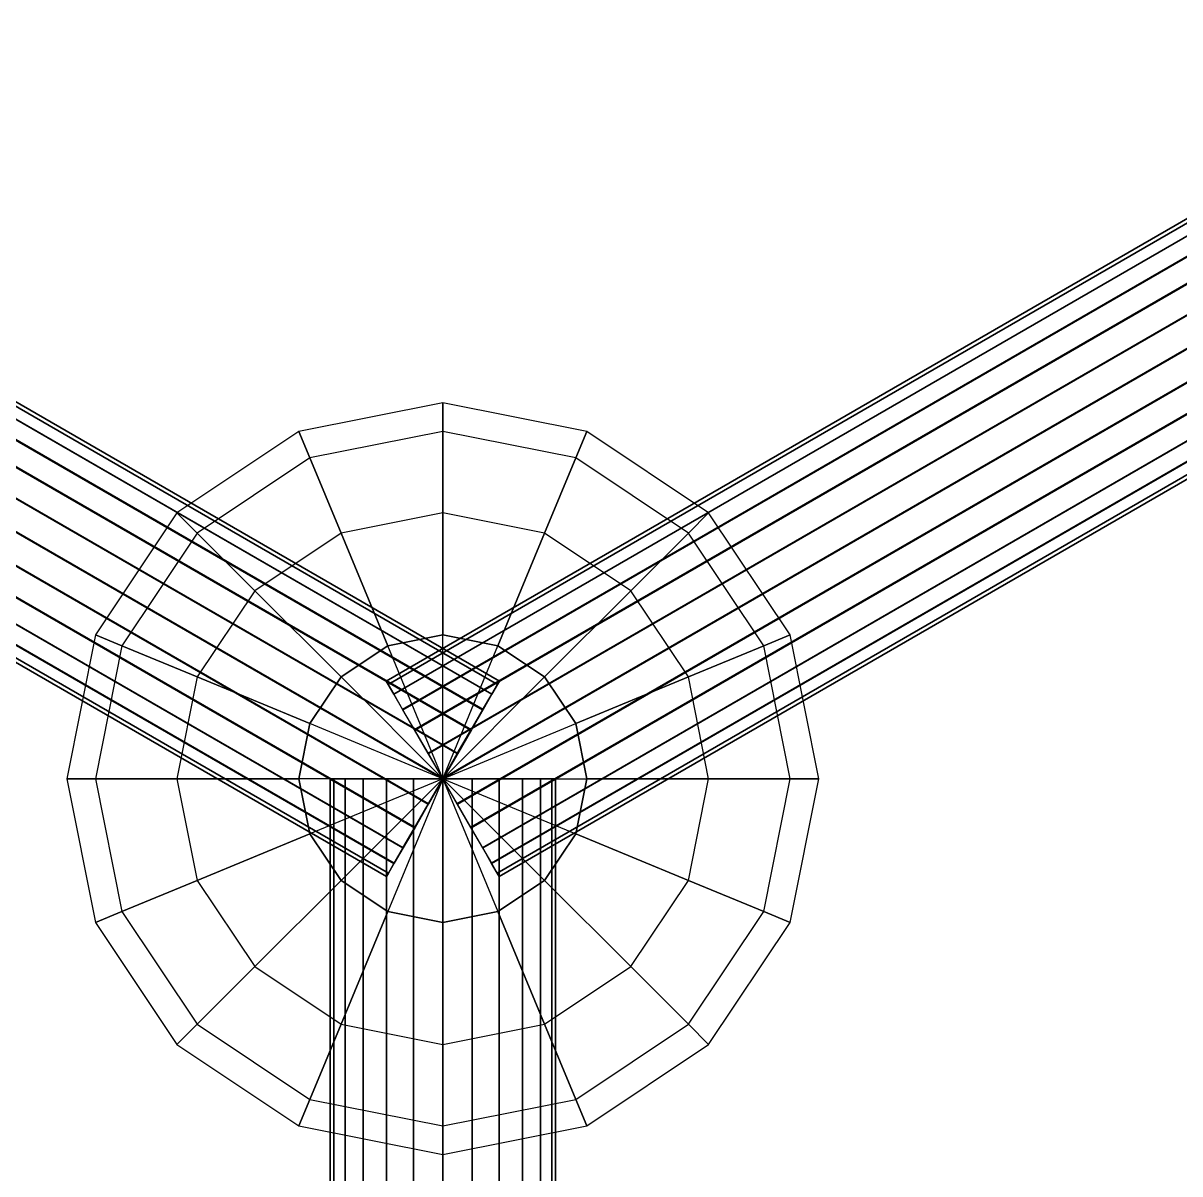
# Model space of a CAD drawing. Extents: x -2.33 to 2.33, y -2.65 to 2.65.
# Drawn here: x -0.447 to 0.784, y -1.821 to -0.596 of the extents above; entities that cross this region are included whole.
import ezdxf

# ---------------------------------------------------------------- set-up
doc = ezdxf.new("R2010")
doc.units = 0
doc.layers.add('L1', color=7, linetype='CONTINUOUS')

msp = doc.modelspace()

# ---------------------------------------------------------------- linework, layer by layer
at = {"layer": 'L1'}
for points in [[(0.051989, -1.310188, 0.060257), (0.058056, -1.299765, 0.031345), (-1.154269, -0.599578, 0.029345), (-1.160336, -0.61, 0.058257)], [(0.05821, -1.299677, -0.030771), (0.052286, -1.310016, -0.059742), (-1.160039, -0.609829, -0.061743), (-1.154115, -0.599489, -0.032771)], [(0.058056, -1.299765, 0.031345), (0.060178, -1.29618, 0.000297), (-1.152147, -0.595993, -0.001703), (-1.154269, -0.599578, 0.029345)], [(0.060178, -1.29618, 0.000297), (0.05821, -1.299677, -0.030771), (-1.154115, -0.599489, -0.032771), (-1.152147, -0.595993, -0.001703)], [(-0.058056, -1.299765, -0.031345), (-0.060178, -1.29618, -0.000297), (1.152147, -0.595993, 0.001703), (1.154269, -0.599578, -0.029345)], [(-0.060178, -1.29618, -0.000297), (-0.05821, -1.299677, 0.030771), (1.154115, -0.599489, 0.032771), (1.152147, -0.595993, 0.001703)], [(-0.05821, -1.299677, 0.030771), (-0.052286, -1.310016, 0.059742), (1.160039, -0.609829, 0.061743), (1.154115, -0.599489, 0.032771)], [(-0.051989, -1.310188, -0.060257), (-0.058056, -1.299765, -0.031345), (1.154269, -0.599578, -0.029345), (1.160336, -0.61, -0.058257)], [(0.04239, -1.326737, 0.085063), (0.051989, -1.310188, 0.060257), (-1.160336, -0.61, 0.058257), (-1.169935, -0.626549, 0.083062)], [(0.052286, -1.310016, -0.059742), (0.04281, -1.326495, -0.084642), (-1.169515, -0.626307, -0.086643), (-1.160039, -0.609829, -0.061743)], [(-0.052286, -1.310016, 0.059742), (-0.04281, -1.326495, 0.084642), (1.169515, -0.626307, 0.086643), (1.160039, -0.609829, 0.061743)], [(-0.04239, -1.326737, -0.085063), (-0.051989, -1.310188, -0.060257), (1.160336, -0.61, -0.058257), (1.169935, -0.626549, -0.083062)], [(0.029913, -1.348285, 0.104071), (0.04239, -1.326737, 0.085063), (-1.169935, -0.626549, 0.083062), (-1.182412, -0.648098, 0.102071)], [(0.04281, -1.326495, -0.084642), (0.030428, -1.347988, -0.103774), (-1.181898, -0.647801, -0.105774), (-1.169515, -0.626307, -0.086643)], [(-0.04281, -1.326495, 0.084642), (-0.030428, -1.347988, 0.103774), (1.181898, -0.647801, 0.105774), (1.169515, -0.626307, 0.086643)], [(-0.029913, -1.348285, -0.104071), (-0.04239, -1.326737, -0.085063), (1.169935, -0.626549, -0.083062), (1.182412, -0.648098, -0.102071)], [(0.015409, -1.373365, 0.115988), (0.029913, -1.348285, 0.104071), (-1.182412, -0.648098, 0.102071), (-1.196916, -0.673177, 0.113987)], [(0.030428, -1.347988, -0.103774), (0.015983, -1.373033, -0.115834), (-1.196343, -0.672846, -0.117834), (-1.181898, -0.647801, -0.105774)], [(-0.030428, -1.347988, 0.103774), (-0.015983, -1.373033, 0.115834), (1.196343, -0.672846, 0.117834), (1.181898, -0.647801, 0.105774)], [(-0.015409, -1.373365, -0.115988), (-0.029913, -1.348285, -0.104071), (1.182412, -0.648098, -0.102071), (1.196916, -0.673177, -0.113987)], [(-0.000134, -1.400265, 0.12), (0.015409, -1.373365, 0.115988), (-1.196916, -0.673177, 0.113987), (-1.21246, -0.700078, 0.117999)], [(0.015983, -1.373033, -0.115834), (0.00046, -1.399922, -0.119999), (-1.211866, -0.699735, -0.122), (-1.196343, -0.672846, -0.117834)], [(-0.015983, -1.373033, 0.115834), (-0.00046, -1.399922, 0.119999), (1.211866, -0.699735, 0.122), (1.196343, -0.672846, 0.117834)], [(0.000134, -1.400265, -0.12), (-0.015409, -1.373365, -0.115988), (1.196916, -0.673177, -0.113987), (1.21246, -0.700078, -0.117999)], [(-0.015657, -1.427154, 0.115834), (-0.000134, -1.400265, 0.12), (-1.21246, -0.700078, 0.117999), (-1.227983, -0.726967, 0.113834)], [(0.00046, -1.399922, -0.119999), (-0.015084, -1.426823, -0.115987), (-1.227409, -0.726635, -0.117988), (-1.211866, -0.699735, -0.122)], [(-0.00046, -1.399922, 0.119999), (0.015084, -1.426823, 0.115987), (1.227409, -0.726635, 0.117988), (1.211866, -0.699735, 0.122)], [(0.015657, -1.427154, -0.115834), (0.000134, -1.400265, -0.12), (1.21246, -0.700078, -0.117999), (1.227983, -0.726967, -0.113834)], [(-0.030102, -1.452199, 0.103774), (-0.015657, -1.427154, 0.115834), (-1.227983, -0.726967, 0.113834), (-1.242428, -0.752011, 0.101774)], [(-0.015084, -1.426823, -0.115987), (-0.029588, -1.451902, -0.104071), (-1.241913, -0.751714, -0.106071), (-1.227409, -0.726635, -0.117988)], [(0.015084, -1.426823, 0.115987), (0.029588, -1.451902, 0.104071), (1.241913, -0.751714, 0.106071), (1.227409, -0.726635, 0.117988)], [(0.030102, -1.452199, -0.103774), (0.015657, -1.427154, -0.115834), (1.227983, -0.726967, -0.113834), (1.242428, -0.752011, -0.101774)], [(-0.042485, -1.473693, 0.084643), (-0.030102, -1.452199, 0.103774), (-1.242428, -0.752011, 0.101774), (-1.25481, -0.773505, 0.082642)], [(-0.029588, -1.451902, -0.104071), (-0.042065, -1.473451, -0.085062), (-1.25439, -0.773263, -0.087063), (-1.241913, -0.751714, -0.106071)], [(0.029588, -1.451902, 0.104071), (0.042065, -1.473451, 0.085062), (1.25439, -0.773263, 0.087063), (1.241913, -0.751714, 0.106071)], [(0.042485, -1.473693, -0.084643), (0.030102, -1.452199, -0.103774), (1.242428, -0.752011, -0.101774), (1.25481, -0.773505, -0.082642)], [(-0.051961, -1.490171, 0.059743), (-0.042485, -1.473693, 0.084643), (-1.25481, -0.773505, 0.082642), (-1.264286, -0.789984, 0.057742)], [(-0.042065, -1.473451, -0.085062), (-0.051664, -1.49, -0.060257), (-1.263989, -0.789812, -0.062257), (-1.25439, -0.773263, -0.087063)], [(0.042065, -1.473451, 0.085062), (0.051664, -1.49, 0.060257), (1.263989, -0.789812, 0.062257), (1.25439, -0.773263, 0.087063)], [(0.051961, -1.490171, -0.059743), (0.042485, -1.473693, -0.084643), (1.25481, -0.773505, -0.082642), (1.264286, -0.789984, -0.057742)], [(-0.057885, -1.500511, 0.030771), (-0.051961, -1.490171, 0.059743), (-1.264286, -0.789984, 0.057742), (-1.27021, -0.800323, 0.028771)], [(-0.051664, -1.49, -0.060257), (-0.057731, -1.500422, -0.031345), (-1.270056, -0.800235, -0.033345), (-1.263989, -0.789812, -0.062257)], [(0.051664, -1.49, 0.060257), (0.057731, -1.500422, 0.031345), (1.270056, -0.800235, 0.033345), (1.263989, -0.789812, 0.062257)], [(0.057885, -1.500511, -0.030771), (0.051961, -1.490171, -0.059743), (1.264286, -0.789984, -0.057742), (1.27021, -0.800323, -0.028771)], [(-0.057731, -1.500422, -0.031345), (-0.059853, -1.504007, -0.000297), (-1.272178, -0.80382, -0.002297), (-1.270056, -0.800235, -0.033345)], [(-0.059853, -1.504007, -0.000297), (-0.057885, -1.500511, 0.030771), (-1.27021, -0.800323, 0.028771), (-1.272178, -0.80382, -0.002297)], [(0.057731, -1.500422, 0.031345), (0.059853, -1.504007, 0.000297), (1.272178, -0.80382, 0.002297), (1.270056, -0.800235, 0.033345)], [(0.059853, -1.504007, 0.000297), (0.057885, -1.500511, -0.030771), (1.27021, -0.800323, -0.028771), (1.272178, -0.80382, 0.002297)], [(-0.115911, -1.40001, 0.031058), (-0.12, -1.40001), (-0.12, -2.39999), (-0.115911, -2.39999, 0.031058)], [(-0.12, -1.40001), (-0.115911, -1.40001, -0.031058), (-0.115911, -2.39999, -0.031058), (-0.12, -2.39999)], [(-0.103923, -1.40001, 0.06), (-0.115911, -1.40001, 0.031058), (-0.115911, -2.39999, 0.031058), (-0.103923, -2.39999, 0.06)], [(-0.115911, -1.40001, -0.031058), (-0.103923, -1.40001, -0.06), (-0.103923, -2.39999, -0.06), (-0.115911, -2.39999, -0.031058)], [(-0.084853, -1.40001, 0.084853), (-0.103923, -1.40001, 0.06), (-0.103923, -2.39999, 0.06), (-0.084853, -2.39999, 0.084853)], [(-0.103923, -1.40001, -0.06), (-0.084853, -1.40001, -0.084853), (-0.084853, -2.39999, -0.084853), (-0.103923, -2.39999, -0.06)], [(-0.06, -1.40001, 0.103923), (-0.084853, -1.40001, 0.084853), (-0.084853, -2.39999, 0.084853), (-0.06, -2.39999, 0.103923)], [(-0.084853, -1.40001, -0.084853), (-0.06, -1.40001, -0.103923), (-0.06, -2.39999, -0.103923), (-0.084853, -2.39999, -0.084853)], [(-0.031058, -1.40001, 0.115911), (-0.06, -1.40001, 0.103923), (-0.06, -2.39999, 0.103923), (-0.031058, -2.39999, 0.115911)], [(-0.06, -1.40001, -0.103923), (-0.031058, -1.40001, -0.115911), (-0.031058, -2.39999, -0.115911), (-0.06, -2.39999, -0.103923)], [(0, -1.40001, 0.12), (-0.031058, -1.40001, 0.115911), (-0.031058, -2.39999, 0.115911), (0, -2.39999, 0.12)], [(-0.031058, -1.40001, -0.115911), (0, -1.40001, -0.12), (0, -2.39999, -0.12), (-0.031058, -2.39999, -0.115911)], [(0, -1.40001, -0.12), (0.031058, -1.40001, -0.115911), (0.031058, -2.39999, -0.115911), (0, -2.39999, -0.12)], [(0.031058, -1.40001, 0.115911), (0, -1.40001, 0.12), (0, -2.39999, 0.12), (0.031058, -2.39999, 0.115911)], [(0.031058, -1.40001, -0.115911), (0.06, -1.40001, -0.103923), (0.06, -2.39999, -0.103923), (0.031058, -2.39999, -0.115911)], [(0.06, -1.40001, 0.103923), (0.031058, -1.40001, 0.115911), (0.031058, -2.39999, 0.115911), (0.06, -2.39999, 0.103923)], [(0.06, -1.40001, -0.103923), (0.084853, -1.40001, -0.084853), (0.084853, -2.39999, -0.084853), (0.06, -2.39999, -0.103923)], [(0.084853, -1.40001, 0.084853), (0.06, -1.40001, 0.103923), (0.06, -2.39999, 0.103923), (0.084853, -2.39999, 0.084853)], [(0.084853, -1.40001, -0.084853), (0.103923, -1.40001, -0.06), (0.103923, -2.39999, -0.06), (0.084853, -2.39999, -0.084853)], [(0.103923, -1.40001, 0.06), (0.084853, -1.40001, 0.084853), (0.084853, -2.39999, 0.084853), (0.103923, -2.39999, 0.06)], [(0.103923, -1.40001, -0.06), (0.115911, -1.40001, -0.031058), (0.115911, -2.39999, -0.031058), (0.103923, -2.39999, -0.06)], [(0.115911, -1.40001, 0.031058), (0.103923, -1.40001, 0.06), (0.103923, -2.39999, 0.06), (0.115911, -2.39999, 0.031058)], [(0.115911, -1.40001, -0.031058), (0.12, -1.40001), (0.12, -2.39999), (0.115911, -2.39999, -0.031058)], [(0.12, -1.40001), (0.115911, -1.40001, 0.031058), (0.115911, -2.39999, 0.031058), (0.12, -2.39999)]]:
    msp.add_3dface(points, dxfattribs=at)
for points, invisible_edges in [([(0, -1.030448, 0.153073), (0, -1), (-0.153073, -1.030448)], 140), ([(0, -1), (-0.141421, -1.058579, -0.153073), (-0.153073, -1.030448)], 137), ([(0, -1), (0, -1.030448, -0.153073), (-0.141421, -1.058579, -0.153073)], 140), ([(0.141421, -1.058579, 0.153073), (0.153073, -1.030448), (0, -1)], 140), ([(0.141421, -1.058579, 0.153073), (0, -1), (0, -1.030448, 0.153073)], 137), ([(0.153073, -1.030448), (0, -1.030448, -0.153073), (0, -1)], 137), ([(-0.141421, -1.058579, 0.153073), (-0.153073, -1.030448), (-0.282843, -1.117157)], 140), ([(-0.153073, -1.030448), (-0.261313, -1.138687, -0.153073), (-0.282843, -1.117157)], 137), ([(-0.153073, -1.030448), (-0.141421, -1.058579, -0.153073), (-0.261313, -1.138687, -0.153073)], 140), ([(0, -1.030448, 0.153073), (-0.153073, -1.030448), (-0.141421, -1.058579, 0.153073)], 137), ([(0, -1.117157, 0.282843), (0, -1.030448, 0.153073), (-0.141421, -1.058579, 0.153073)], 140), ([(0, -1.030448, -0.153073), (-0.108239, -1.138687, -0.282843), (-0.141421, -1.058579, -0.153073)], 137), ([(0, -1.030448, -0.153073), (0, -1.117157, -0.282843), (-0.108239, -1.138687, -0.282843)], 140), ([(0.108239, -1.138687, 0.282843), (0.141421, -1.058579, 0.153073), (0, -1.030448, 0.153073)], 12), ([(0.108239, -1.138687, 0.282843), (0, -1.030448, 0.153073), (0, -1.117157, 0.282843)], 9), ([(0.153073, -1.030448), (0.141421, -1.058579, -0.153073), (0, -1.030448, -0.153073)], 140), ([(0.141421, -1.058579, -0.153073), (0, -1.117157, -0.282843), (0, -1.030448, -0.153073)], 137), ([(0.261313, -1.138687, 0.153073), (0.153073, -1.030448), (0.141421, -1.058579, 0.153073)], 9), ([(0.282843, -1.117157), (0.141421, -1.058579, -0.153073), (0.153073, -1.030448)], 137), ([(0.261313, -1.138687, 0.153073), (0.282843, -1.117157), (0.153073, -1.030448)], 12), ([(-0.141421, -1.058579, 0.153073), (-0.282843, -1.117157), (-0.261313, -1.138687, 0.153073)], 137), ([(-0.108239, -1.138687, 0.282843), (-0.141421, -1.058579, 0.153073), (-0.261313, -1.138687, 0.153073)], 140), ([(-0.141421, -1.058579, -0.153073), (-0.2, -1.2, -0.282843), (-0.261313, -1.138687, -0.153073)], 137), ([(-0.141421, -1.058579, -0.153073), (-0.108239, -1.138687, -0.282843), (-0.2, -1.2, -0.282843)], 140), ([(0, -1.117157, 0.282843), (-0.141421, -1.058579, 0.153073), (-0.108239, -1.138687, 0.282843)], 137), ([(0.141421, -1.058579, -0.153073), (0.108239, -1.138687, -0.282843), (0, -1.117157, -0.282843)], 140), ([(0.2, -1.2, 0.282843), (0.141421, -1.058579, 0.153073), (0.108239, -1.138687, 0.282843)], 9), ([(0.261313, -1.138687, -0.153073), (0.108239, -1.138687, -0.282843), (0.141421, -1.058579, -0.153073)], 137), ([(0.2, -1.2, 0.282843), (0.261313, -1.138687, 0.153073), (0.141421, -1.058579, 0.153073)], 12), ([(0.282843, -1.117157), (0.261313, -1.138687, -0.153073), (0.141421, -1.058579, -0.153073)], 140), ([(-0.261313, -1.138687, 0.153073), (-0.282843, -1.117157), (-0.369552, -1.246927)], 140), ([(-0.282843, -1.117157), (-0.341421, -1.258579, -0.153073), (-0.369552, -1.246927)], 137), ([(-0.282843, -1.117157), (-0.261313, -1.138687, -0.153073), (-0.341421, -1.258579, -0.153073)], 140), ([(0, -1.246927, 0.369552), (0, -1.117157, 0.282843), (-0.108239, -1.138687, 0.282843)], 12), ([(0, -1.117157, -0.282843), (-0.058579, -1.258579, -0.369552), (-0.108239, -1.138687, -0.282843)], 137), ([(0, -1.117157, -0.282843), (0, -1.246927, -0.369552), (-0.058579, -1.258579, -0.369552)], 140), ([(0.058579, -1.258579, 0.369552), (0.108239, -1.138687, 0.282843), (0, -1.117157, 0.282843)], 12), ([(0.058579, -1.258579, 0.369552), (0, -1.117157, 0.282843), (0, -1.246927, 0.369552)], 9), ([(0.108239, -1.138687, -0.282843), (0, -1.246927, -0.369552), (0, -1.117157, -0.282843)], 137), ([(0.341421, -1.258579, 0.153073), (0.282843, -1.117157), (0.261313, -1.138687, 0.153073)], 9), ([(0.369552, -1.246927), (0.261313, -1.138687, -0.153073), (0.282843, -1.117157)], 9), ([(0.341421, -1.258579, 0.153073), (0.369552, -1.246927), (0.282843, -1.117157)], 12), ([(-0.261313, -1.138687, 0.153073), (-0.369552, -1.246927), (-0.341421, -1.258579, 0.153073)], 137), ([(-0.2, -1.2, 0.282843), (-0.261313, -1.138687, 0.153073), (-0.341421, -1.258579, 0.153073)], 140), ([(-0.261313, -1.138687, -0.153073), (-0.261313, -1.291761, -0.282843), (-0.341421, -1.258579, -0.153073)], 137), ([(-0.108239, -1.138687, 0.282843), (-0.261313, -1.138687, 0.153073), (-0.2, -1.2, 0.282843)], 137), ([(-0.261313, -1.138687, -0.153073), (-0.2, -1.2, -0.282843), (-0.261313, -1.291761, -0.282843)], 140), ([(-0.058579, -1.258579, 0.369552), (-0.108239, -1.138687, 0.282843), (-0.2, -1.2, 0.282843)], 12), ([(-0.108239, -1.138687, -0.282843), (-0.108239, -1.291761, -0.369552), (-0.2, -1.2, -0.282843)], 137), ([(0, -1.246927, 0.369552), (-0.108239, -1.138687, 0.282843), (-0.058579, -1.258579, 0.369552)], 9), ([(-0.108239, -1.138687, -0.282843), (-0.058579, -1.258579, -0.369552), (-0.108239, -1.291761, -0.369552)], 140), ([(0.108239, -1.138687, -0.282843), (0.058579, -1.258579, -0.369552), (0, -1.246927, -0.369552)], 140), ([(0.108239, -1.291761, 0.369552), (0.108239, -1.138687, 0.282843), (0.058579, -1.258579, 0.369552)], 9), ([(0.2, -1.2, -0.282843), (0.058579, -1.258579, -0.369552), (0.108239, -1.138687, -0.282843)], 137), ([(0.108239, -1.291761, 0.369552), (0.2, -1.2, 0.282843), (0.108239, -1.138687, 0.282843)], 12), ([(0.261313, -1.138687, -0.153073), (0.2, -1.2, -0.282843), (0.108239, -1.138687, -0.282843)], 140), ([(0.261313, -1.291761, 0.282843), (0.261313, -1.138687, 0.153073), (0.2, -1.2, 0.282843)], 9), ([(0.341421, -1.258579, -0.153073), (0.2, -1.2, -0.282843), (0.261313, -1.138687, -0.153073)], 137), ([(0.261313, -1.291761, 0.282843), (0.341421, -1.258579, 0.153073), (0.261313, -1.138687, 0.153073)], 12), ([(0.369552, -1.246927), (0.341421, -1.258579, -0.153073), (0.261313, -1.138687, -0.153073)], 12), ([(-0.2, -1.2, 0.282843), (-0.341421, -1.258579, 0.153073), (-0.261313, -1.291761, 0.282843)], 137), ([(-0.108239, -1.291761, 0.369552), (-0.2, -1.2, 0.282843), (-0.261313, -1.291761, 0.282843)], 12), ([(-0.2, -1.2, -0.282843), (-0.141421, -1.341421, -0.369552), (-0.261313, -1.291761, -0.282843)], 137), ([(-0.058579, -1.258579, 0.369552), (-0.2, -1.2, 0.282843), (-0.108239, -1.291761, 0.369552)], 9), ([(-0.2, -1.2, -0.282843), (-0.108239, -1.291761, -0.369552), (-0.141421, -1.341421, -0.369552)], 140), ([(0.2, -1.2, -0.282843), (0.108239, -1.291761, -0.369552), (0.058579, -1.258579, -0.369552)], 140), ([(0.141421, -1.341421, 0.369552), (0.2, -1.2, 0.282843), (0.108239, -1.291761, 0.369552)], 9), ([(0.261313, -1.291761, -0.282843), (0.108239, -1.291761, -0.369552), (0.2, -1.2, -0.282843)], 137), ([(0.141421, -1.341421, 0.369552), (0.261313, -1.291761, 0.282843), (0.2, -1.2, 0.282843)], 12), ([(0.341421, -1.258579, -0.153073), (0.261313, -1.291761, -0.282843), (0.2, -1.2, -0.282843)], 140), ([(-0.341421, -1.258579, 0.153073), (-0.369552, -1.246927), (-0.4, -1.4)], 140), ([(-0.369552, -1.246927), (-0.369552, -1.4, -0.153073), (-0.4, -1.4)], 137), ([(-0.369552, -1.246927), (-0.341421, -1.258579, -0.153073), (-0.369552, -1.4, -0.153073)], 140), ([(0, -1.4, 0.4), (0, -1.246927, 0.369552), (-0.058579, -1.258579, 0.369552)], 8), ([(0, -1.4, -0.4), (-0.058579, -1.258579, -0.369552), (0, -1.246927, -0.369552)], 136), ([(0, -1.4, 0.4), (0.058579, -1.258579, 0.369552), (0, -1.246927, 0.369552)], 8), ([(0, -1.4, -0.4), (0, -1.246927, -0.369552), (0.058579, -1.258579, -0.369552)], 136), ([(0.369552, -1.4, 0.153073), (0.369552, -1.246927), (0.341421, -1.258579, 0.153073)], 9), ([(0.4, -1.4), (0.341421, -1.258579, -0.153073), (0.369552, -1.246927)], 9), ([(0.369552, -1.4, 0.153073), (0.4, -1.4), (0.369552, -1.246927)], 12), ([(-0.341421, -1.258579, 0.153073), (-0.4, -1.4), (-0.369552, -1.4, 0.153073)], 137), ([(-0.261313, -1.291761, 0.282843), (-0.341421, -1.258579, 0.153073), (-0.369552, -1.4, 0.153073)], 140), ([(-0.341421, -1.258579, -0.153073), (-0.282843, -1.4, -0.282843), (-0.369552, -1.4, -0.153073)], 137), ([(-0.341421, -1.258579, -0.153073), (-0.261313, -1.291761, -0.282843), (-0.282843, -1.4, -0.282843)], 140), ([(0, -1.4, 0.4), (-0.058579, -1.258579, 0.369552), (-0.108239, -1.291761, 0.369552)], 8), ([(0, -1.4, -0.4), (-0.108239, -1.291761, -0.369552), (-0.058579, -1.258579, -0.369552)], 136), ([(0, -1.4, 0.4), (0.108239, -1.291761, 0.369552), (0.058579, -1.258579, 0.369552)], 8), ([(0, -1.4, -0.4), (0.058579, -1.258579, -0.369552), (0.108239, -1.291761, -0.369552)], 136), ([(0.282843, -1.4, 0.282843), (0.341421, -1.258579, 0.153073), (0.261313, -1.291761, 0.282843)], 9), ([(0.369552, -1.4, -0.153073), (0.261313, -1.291761, -0.282843), (0.341421, -1.258579, -0.153073)], 9), ([(0.282843, -1.4, 0.282843), (0.369552, -1.4, 0.153073), (0.341421, -1.258579, 0.153073)], 12), ([(0.4, -1.4), (0.369552, -1.4, -0.153073), (0.341421, -1.258579, -0.153073)], 12), ([(-0.261313, -1.291761, 0.282843), (-0.369552, -1.4, 0.153073), (-0.282843, -1.4, 0.282843)], 137), ([(-0.141421, -1.341421, 0.369552), (-0.261313, -1.291761, 0.282843), (-0.282843, -1.4, 0.282843)], 12), ([(-0.261313, -1.291761, -0.282843), (-0.153073, -1.4, -0.369552), (-0.282843, -1.4, -0.282843)], 137), ([(-0.108239, -1.291761, 0.369552), (-0.261313, -1.291761, 0.282843), (-0.141421, -1.341421, 0.369552)], 9), ([(-0.261313, -1.291761, -0.282843), (-0.141421, -1.341421, -0.369552), (-0.153073, -1.4, -0.369552)], 140), ([(0, -1.4, 0.4), (-0.108239, -1.291761, 0.369552), (-0.141421, -1.341421, 0.369552)], 8), ([(0, -1.4, -0.4), (-0.141421, -1.341421, -0.369552), (-0.108239, -1.291761, -0.369552)], 136), ([(0, -1.4, 0.4), (0.141421, -1.341421, 0.369552), (0.108239, -1.291761, 0.369552)], 8), ([(0, -1.4, -0.4), (0.108239, -1.291761, -0.369552), (0.141421, -1.341421, -0.369552)], 136), ([(0.261313, -1.291761, -0.282843), (0.141421, -1.341421, -0.369552), (0.108239, -1.291761, -0.369552)], 140), ([(0.153073, -1.4, 0.369552), (0.261313, -1.291761, 0.282843), (0.141421, -1.341421, 0.369552)], 9), ([(0.282843, -1.4, -0.282843), (0.141421, -1.341421, -0.369552), (0.261313, -1.291761, -0.282843)], 137), ([(0.153073, -1.4, 0.369552), (0.282843, -1.4, 0.282843), (0.261313, -1.291761, 0.282843)], 12), ([(0.369552, -1.4, -0.153073), (0.282843, -1.4, -0.282843), (0.261313, -1.291761, -0.282843)], 12), ([(-0.060178, -1.29618, -0.000297), (-0.058056, -1.299765, -0.031345), (-0.000163, -1.400094)], 143), ([(-0.05821, -1.299677, 0.030771), (-0.060178, -1.29618, -0.000297), (-0.000163, -1.400094)], 143), ([(-0.052286, -1.310016, 0.059742), (-0.05821, -1.299677, 0.030771), (-0.000163, -1.400094)], 143), ([(-0.058056, -1.299765, -0.031345), (-0.051989, -1.310188, -0.060257), (-0.000163, -1.400094)], 143), ([(0.060178, -1.29618, 0.000297), (0.058056, -1.299765, 0.031345), (0.000163, -1.400094)], 15), ([(0.05821, -1.299677, -0.030771), (0.060178, -1.29618, 0.000297), (0.000163, -1.400094)], 15), ([(0.052286, -1.310016, -0.059742), (0.05821, -1.299677, -0.030771), (0.000163, -1.400094)], 15), ([(0.058056, -1.299765, 0.031345), (0.051989, -1.310188, 0.060257), (0.000163, -1.400094)], 15), ([(-0.04281, -1.326495, 0.084642), (-0.052286, -1.310016, 0.059742), (-0.000163, -1.400094)], 143), ([(-0.051989, -1.310188, -0.060257), (-0.04239, -1.326737, -0.085063), (-0.000163, -1.400094)], 143), ([(0.04281, -1.326495, -0.084642), (0.052286, -1.310016, -0.059742), (0.000163, -1.400094)], 15), ([(0.051989, -1.310188, 0.060257), (0.04239, -1.326737, 0.085063), (0.000163, -1.400094)], 15), ([(-0.030428, -1.347988, 0.103774), (-0.04281, -1.326495, 0.084642), (-0.000163, -1.400094)], 143), ([(-0.04239, -1.326737, -0.085063), (-0.029913, -1.348285, -0.104071), (-0.000163, -1.400094)], 143), ([(0.030428, -1.347988, -0.103774), (0.04281, -1.326495, -0.084642), (0.000163, -1.400094)], 15), ([(0.04239, -1.326737, 0.085063), (0.029913, -1.348285, 0.104071), (0.000163, -1.400094)], 15), ([(-0.141421, -1.341421, 0.369552), (-0.282843, -1.4, 0.282843), (-0.153073, -1.4, 0.369552)], 9), ([(0, -1.4, 0.4), (-0.141421, -1.341421, 0.369552), (-0.153073, -1.4, 0.369552)], 8), ([(0, -1.4, -0.4), (-0.153073, -1.4, -0.369552), (-0.141421, -1.341421, -0.369552)], 136), ([(0, -1.4, 0.4), (0.153073, -1.4, 0.369552), (0.141421, -1.341421, 0.369552)], 8), ([(0, -1.4, -0.4), (0.141421, -1.341421, -0.369552), (0.153073, -1.4, -0.369552)], 136), ([(0.282843, -1.4, -0.282843), (0.153073, -1.4, -0.369552), (0.141421, -1.341421, -0.369552)], 140), ([(-0.015983, -1.373033, 0.115834), (-0.030428, -1.347988, 0.103774), (-0.000163, -1.400094)], 143), ([(-0.029913, -1.348285, -0.104071), (-0.015409, -1.373365, -0.115988), (-0.000163, -1.400094)], 143), ([(0.015983, -1.373033, -0.115834), (0.030428, -1.347988, -0.103774), (0.000163, -1.400094)], 15), ([(0.029913, -1.348285, 0.104071), (0.015409, -1.373365, 0.115988), (0.000163, -1.400094)], 15), ([(-0.00046, -1.399922, 0.119999), (-0.015983, -1.373033, 0.115834), (-0.000163, -1.400094)], 143), ([(-0.015409, -1.373365, -0.115988), (0.000134, -1.400265, -0.12), (-0.000163, -1.400094)], 143), ([(0.015409, -1.373365, 0.115988), (-0.000134, -1.400265, 0.12), (0.000163, -1.400094)], 15), ([(0.00046, -1.399922, -0.119999), (0.015983, -1.373033, -0.115834), (0.000163, -1.400094)], 15), ([(-0.369552, -1.4, 0.153073), (-0.4, -1.4), (-0.369552, -1.553073)], 140), ([(-0.4, -1.4), (-0.369552, -1.4, -0.153073), (-0.341421, -1.541421, -0.153073)], 140), ([(-0.4, -1.4), (-0.341421, -1.541421, -0.153073), (-0.369552, -1.553073)], 137), ([(-0.282843, -1.4, 0.282843), (-0.369552, -1.4, 0.153073), (-0.341421, -1.541421, 0.153073)], 12), ([(-0.369552, -1.4, 0.153073), (-0.369552, -1.553073), (-0.341421, -1.541421, 0.153073)], 137), ([(-0.369552, -1.4, -0.153073), (-0.282843, -1.4, -0.282843), (-0.261313, -1.508239, -0.282843)], 140), ([(-0.369552, -1.4, -0.153073), (-0.261313, -1.508239, -0.282843), (-0.341421, -1.541421, -0.153073)], 137), ([(-0.282843, -1.4, 0.282843), (-0.341421, -1.541421, 0.153073), (-0.261313, -1.508239, 0.282843)], 9), ([(-0.153073, -1.4, 0.369552), (-0.282843, -1.4, 0.282843), (-0.261313, -1.508239, 0.282843)], 12), ([(-0.282843, -1.4, -0.282843), (-0.153073, -1.4, -0.369552), (-0.141421, -1.458579, -0.369552)], 140), ([(-0.282843, -1.4, -0.282843), (-0.141421, -1.458579, -0.369552), (-0.261313, -1.508239, -0.282843)], 137), ([(-0.153073, -1.4, 0.369552), (-0.261313, -1.508239, 0.282843), (-0.141421, -1.458579, 0.369552)], 9), ([(0, -1.4, 0.4), (-0.153073, -1.4, 0.369552), (-0.141421, -1.458579, 0.369552)], 8), ([(0, -1.4, -0.4), (-0.141421, -1.458579, -0.369552), (-0.153073, -1.4, -0.369552)], 136), ([(0, -1.4, 0.4), (-0.141421, -1.458579, 0.369552), (-0.108239, -1.508239, 0.369552)], 8), ([(0, -1.4, -0.4), (-0.108239, -1.508239, -0.369552), (-0.141421, -1.458579, -0.369552)], 136), ([(-0.12, -1.40001), (-0.115911, -1.40001, 0.031058), (0, -1.40001)], 143), ([(-0.115911, -1.40001, -0.031058), (-0.12, -1.40001), (0, -1.40001)], 143), ([(-0.115911, -1.40001, 0.031058), (-0.103923, -1.40001, 0.06), (0, -1.40001)], 143), ([(-0.103923, -1.40001, -0.06), (-0.115911, -1.40001, -0.031058), (0, -1.40001)], 143), ([(0, -1.4, 0.4), (-0.108239, -1.508239, 0.369552), (-0.058579, -1.541421, 0.369552)], 8), ([(0, -1.4, -0.4), (-0.058579, -1.541421, -0.369552), (-0.108239, -1.508239, -0.369552)], 136), ([(-0.103923, -1.40001, 0.06), (-0.084853, -1.40001, 0.084853), (0, -1.40001)], 143), ([(-0.084853, -1.40001, -0.084853), (-0.103923, -1.40001, -0.06), (0, -1.40001)], 143), ([(-0.084853, -1.40001, 0.084853), (-0.06, -1.40001, 0.103923), (0, -1.40001)], 143), ([(-0.06, -1.40001, -0.103923), (-0.084853, -1.40001, -0.084853), (0, -1.40001)], 143), ([(-0.06, -1.40001, 0.103923), (-0.031058, -1.40001, 0.115911), (0, -1.40001)], 143), ([(-0.031058, -1.40001, -0.115911), (-0.06, -1.40001, -0.103923), (0, -1.40001)], 143), ([(-0.059853, -1.504007, -0.000297), (-0.057731, -1.500422, -0.031345), (0.000163, -1.400094)], 15), ([(-0.057885, -1.500511, 0.030771), (-0.059853, -1.504007, -0.000297), (0.000163, -1.400094)], 15), ([(0, -1.4, 0.4), (-0.058579, -1.541421, 0.369552), (0, -1.553073, 0.369552)], 8), ([(0, -1.4, -0.4), (0, -1.553073, -0.369552), (-0.058579, -1.541421, -0.369552)], 136), ([(-0.051961, -1.490171, 0.059743), (-0.057885, -1.500511, 0.030771), (0.000163, -1.400094)], 15), ([(-0.057731, -1.500422, -0.031345), (-0.051664, -1.49, -0.060257), (0.000163, -1.400094)], 15), ([(-0.042485, -1.473693, 0.084643), (-0.051961, -1.490171, 0.059743), (0.000163, -1.400094)], 15), ([(-0.051664, -1.49, -0.060257), (-0.042065, -1.473451, -0.085062), (0.000163, -1.400094)], 15), ([(-0.030102, -1.452199, 0.103774), (-0.042485, -1.473693, 0.084643), (0.000163, -1.400094)], 15), ([(-0.042065, -1.473451, -0.085062), (-0.029588, -1.451902, -0.104071), (0.000163, -1.400094)], 15), ([(-0.031058, -1.40001, 0.115911), (0, -1.40001, 0.12), (0, -1.40001)], 143), ([(0, -1.40001, -0.12), (-0.031058, -1.40001, -0.115911), (0, -1.40001)], 143), ([(-0.015657, -1.427154, 0.115834), (-0.030102, -1.452199, 0.103774), (0.000163, -1.400094)], 15), ([(-0.029588, -1.451902, -0.104071), (-0.015084, -1.426823, -0.115987), (0.000163, -1.400094)], 15), ([(-0.000134, -1.400265, 0.12), (-0.015657, -1.427154, 0.115834), (0.000163, -1.400094)], 15), ([(-0.015084, -1.426823, -0.115987), (0.00046, -1.399922, -0.119999), (0.000163, -1.400094)], 15), ([(0.015084, -1.426823, 0.115987), (-0.00046, -1.399922, 0.119999), (-0.000163, -1.400094)], 143), ([(0.029588, -1.451902, 0.104071), (0.015084, -1.426823, 0.115987), (-0.000163, -1.400094)], 143), ([(0.042065, -1.473451, 0.085062), (0.029588, -1.451902, 0.104071), (-0.000163, -1.400094)], 143), ([(0.051664, -1.49, 0.060257), (0.042065, -1.473451, 0.085062), (-0.000163, -1.400094)], 143), ([(0.057731, -1.500422, 0.031345), (0.051664, -1.49, 0.060257), (-0.000163, -1.400094)], 143), ([(0.059853, -1.504007, 0.000297), (0.057731, -1.500422, 0.031345), (-0.000163, -1.400094)], 143), ([(0.057885, -1.500511, -0.030771), (0.059853, -1.504007, 0.000297), (-0.000163, -1.400094)], 143), ([(0.051961, -1.490171, -0.059743), (0.057885, -1.500511, -0.030771), (-0.000163, -1.400094)], 143), ([(0.042485, -1.473693, -0.084643), (0.051961, -1.490171, -0.059743), (-0.000163, -1.400094)], 143), ([(0.030102, -1.452199, -0.103774), (0.042485, -1.473693, -0.084643), (-0.000163, -1.400094)], 143), ([(0.015657, -1.427154, -0.115834), (0.030102, -1.452199, -0.103774), (-0.000163, -1.400094)], 143), ([(0.000134, -1.400265, -0.12), (0.015657, -1.427154, -0.115834), (-0.000163, -1.400094)], 143), ([(0, -1.4, 0.4), (0, -1.553073, 0.369552), (0.058579, -1.541421, 0.369552)], 8), ([(0, -1.4, 0.4), (0.058579, -1.541421, 0.369552), (0.108239, -1.508239, 0.369552)], 8), ([(0, -1.4, 0.4), (0.108239, -1.508239, 0.369552), (0.141421, -1.458579, 0.369552)], 8), ([(0, -1.4, 0.4), (0.141421, -1.458579, 0.369552), (0.153073, -1.4, 0.369552)], 8), ([(0, -1.4, -0.4), (0.058579, -1.541421, -0.369552), (0, -1.553073, -0.369552)], 136), ([(0, -1.4, -0.4), (0.108239, -1.508239, -0.369552), (0.058579, -1.541421, -0.369552)], 136), ([(0, -1.4, -0.4), (0.141421, -1.458579, -0.369552), (0.108239, -1.508239, -0.369552)], 136), ([(0, -1.4, -0.4), (0.153073, -1.4, -0.369552), (0.141421, -1.458579, -0.369552)], 136), ([(0.031058, -1.40001, -0.115911), (0, -1.40001, -0.12), (0, -1.40001)], 143), ([(0.06, -1.40001, -0.103923), (0.031058, -1.40001, -0.115911), (0, -1.40001)], 143), ([(0.084853, -1.40001, -0.084853), (0.06, -1.40001, -0.103923), (0, -1.40001)], 143), ([(0.103923, -1.40001, -0.06), (0.084853, -1.40001, -0.084853), (0, -1.40001)], 143), ([(0.115911, -1.40001, -0.031058), (0.103923, -1.40001, -0.06), (0, -1.40001)], 143), ([(0.12, -1.40001), (0.115911, -1.40001, -0.031058), (0, -1.40001)], 143), ([(0.115911, -1.40001, 0.031058), (0.12, -1.40001), (0, -1.40001)], 143), ([(0.103923, -1.40001, 0.06), (0.115911, -1.40001, 0.031058), (0, -1.40001)], 143), ([(0.084853, -1.40001, 0.084853), (0.103923, -1.40001, 0.06), (0, -1.40001)], 143), ([(0.06, -1.40001, 0.103923), (0.084853, -1.40001, 0.084853), (0, -1.40001)], 143), ([(0.031058, -1.40001, 0.115911), (0.06, -1.40001, 0.103923), (0, -1.40001)], 143), ([(0, -1.40001, 0.12), (0.031058, -1.40001, 0.115911), (0, -1.40001)], 143), ([(0.141421, -1.458579, 0.369552), (0.261313, -1.508239, 0.282843), (0.282843, -1.4, 0.282843)], 12), ([(0.141421, -1.458579, 0.369552), (0.282843, -1.4, 0.282843), (0.153073, -1.4, 0.369552)], 9), ([(0.261313, -1.508239, -0.282843), (0.141421, -1.458579, -0.369552), (0.153073, -1.4, -0.369552)], 140), ([(0.261313, -1.508239, -0.282843), (0.153073, -1.4, -0.369552), (0.282843, -1.4, -0.282843)], 137), ([(0.261313, -1.508239, 0.282843), (0.341421, -1.541421, 0.153073), (0.369552, -1.4, 0.153073)], 12), ([(0.261313, -1.508239, 0.282843), (0.369552, -1.4, 0.153073), (0.282843, -1.4, 0.282843)], 9), ([(0.341421, -1.541421, -0.153073), (0.261313, -1.508239, -0.282843), (0.282843, -1.4, -0.282843)], 12), ([(0.341421, -1.541421, -0.153073), (0.282843, -1.4, -0.282843), (0.369552, -1.4, -0.153073)], 9), ([(0.341421, -1.541421, 0.153073), (0.369552, -1.553073), (0.4, -1.4)], 12), ([(0.341421, -1.541421, 0.153073), (0.4, -1.4), (0.369552, -1.4, 0.153073)], 9), ([(0.369552, -1.553073), (0.341421, -1.541421, -0.153073), (0.369552, -1.4, -0.153073)], 12), ([(0.369552, -1.553073), (0.369552, -1.4, -0.153073), (0.4, -1.4)], 9), ([(-0.141421, -1.458579, 0.369552), (-0.261313, -1.508239, 0.282843), (-0.2, -1.6, 0.282843)], 12), ([(-0.261313, -1.508239, -0.282843), (-0.141421, -1.458579, -0.369552), (-0.108239, -1.508239, -0.369552)], 140), ([(-0.141421, -1.458579, 0.369552), (-0.2, -1.6, 0.282843), (-0.108239, -1.508239, 0.369552)], 9), ([(0.108239, -1.508239, 0.369552), (0.261313, -1.508239, 0.282843), (0.141421, -1.458579, 0.369552)], 9), ([(0.2, -1.6, -0.282843), (0.108239, -1.508239, -0.369552), (0.141421, -1.458579, -0.369552)], 140), ([(0.2, -1.6, -0.282843), (0.141421, -1.458579, -0.369552), (0.261313, -1.508239, -0.282843)], 137), ([(-0.261313, -1.508239, 0.282843), (-0.341421, -1.541421, 0.153073), (-0.261313, -1.661312, 0.153073)], 12), ([(-0.341421, -1.541421, -0.153073), (-0.261313, -1.508239, -0.282843), (-0.2, -1.6, -0.282843)], 140), ([(-0.261313, -1.508239, 0.282843), (-0.261313, -1.661312, 0.153073), (-0.2, -1.6, 0.282843)], 9), ([(-0.261313, -1.508239, -0.282843), (-0.108239, -1.508239, -0.369552), (-0.2, -1.6, -0.282843)], 137), ([(-0.108239, -1.508239, 0.369552), (-0.2, -1.6, 0.282843), (-0.108239, -1.661313, 0.282843)], 12), ([(-0.2, -1.6, -0.282843), (-0.108239, -1.508239, -0.369552), (-0.058579, -1.541421, -0.369552)], 140), ([(-0.108239, -1.508239, 0.369552), (-0.108239, -1.661313, 0.282843), (-0.058579, -1.541421, 0.369552)], 9), ([(0.058579, -1.541421, 0.369552), (0.2, -1.6, 0.282843), (0.108239, -1.508239, 0.369552)], 9), ([(0.108239, -1.661313, -0.282843), (0.058579, -1.541421, -0.369552), (0.108239, -1.508239, -0.369552)], 140), ([(0.108239, -1.508239, 0.369552), (0.2, -1.6, 0.282843), (0.261313, -1.508239, 0.282843)], 12), ([(0.108239, -1.661313, -0.282843), (0.108239, -1.508239, -0.369552), (0.2, -1.6, -0.282843)], 137), ([(0.2, -1.6, 0.282843), (0.341421, -1.541421, 0.153073), (0.261313, -1.508239, 0.282843)], 9), ([(0.261313, -1.661312, -0.153073), (0.2, -1.6, -0.282843), (0.261313, -1.508239, -0.282843)], 12), ([(0.261313, -1.661312, -0.153073), (0.261313, -1.508239, -0.282843), (0.341421, -1.541421, -0.153073)], 9), ([(-0.341421, -1.541421, 0.153073), (-0.369552, -1.553073), (-0.282843, -1.682843)], 140), ([(-0.369552, -1.553073), (-0.341421, -1.541421, -0.153073), (-0.261313, -1.661312, -0.153073)], 140), ([(-0.341421, -1.541421, 0.153073), (-0.282843, -1.682843), (-0.261313, -1.661312, 0.153073)], 137), ([(-0.341421, -1.541421, -0.153073), (-0.2, -1.6, -0.282843), (-0.261313, -1.661312, -0.153073)], 137), ([(-0.2, -1.6, -0.282843), (-0.058579, -1.541421, -0.369552), (-0.108239, -1.661313, -0.282843)], 137), ([(-0.058579, -1.541421, 0.369552), (-0.108239, -1.661313, 0.282843), (0, -1.682843, 0.282843)], 12), ([(-0.108239, -1.661313, -0.282843), (-0.058579, -1.541421, -0.369552), (0, -1.553073, -0.369552)], 140), ([(-0.058579, -1.541421, 0.369552), (0, -1.682843, 0.282843), (0, -1.553073, 0.369552)], 9), ([(0, -1.553073, 0.369552), (0.108239, -1.661313, 0.282843), (0.058579, -1.541421, 0.369552)], 9), ([(0, -1.682843, -0.282843), (0, -1.553073, -0.369552), (0.058579, -1.541421, -0.369552)], 140), ([(0, -1.682843, -0.282843), (0.058579, -1.541421, -0.369552), (0.108239, -1.661313, -0.282843)], 137), ([(0.058579, -1.541421, 0.369552), (0.108239, -1.661313, 0.282843), (0.2, -1.6, 0.282843)], 12), ([(0.2, -1.6, 0.282843), (0.261313, -1.661312, 0.153073), (0.341421, -1.541421, 0.153073)], 12), ([(0.261313, -1.661312, 0.153073), (0.369552, -1.553073), (0.341421, -1.541421, 0.153073)], 9), ([(0.282843, -1.682843), (0.261313, -1.661312, -0.153073), (0.341421, -1.541421, -0.153073)], 12), ([(0.282843, -1.682843), (0.341421, -1.541421, -0.153073), (0.369552, -1.553073)], 9), ([(-0.369552, -1.553073), (-0.261313, -1.661312, -0.153073), (-0.282843, -1.682843)], 137), ([(-0.108239, -1.661313, -0.282843), (0, -1.553073, -0.369552), (0, -1.682843, -0.282843)], 137), ([(0, -1.553073, 0.369552), (0, -1.682843, 0.282843), (0.108239, -1.661313, 0.282843)], 12), ([(0.261313, -1.661312, 0.153073), (0.282843, -1.682843), (0.369552, -1.553073)], 12), ([(-0.2, -1.6, 0.282843), (-0.261313, -1.661312, 0.153073), (-0.141421, -1.741421, 0.153073)], 12), ([(-0.261313, -1.661312, -0.153073), (-0.2, -1.6, -0.282843), (-0.108239, -1.661313, -0.282843)], 140), ([(-0.2, -1.6, 0.282843), (-0.141421, -1.741421, 0.153073), (-0.108239, -1.661313, 0.282843)], 9), ([(0.108239, -1.661313, 0.282843), (0.261313, -1.661312, 0.153073), (0.2, -1.6, 0.282843)], 9), ([(0.141421, -1.741421, -0.153073), (0.108239, -1.661313, -0.282843), (0.2, -1.6, -0.282843)], 12), ([(0.141421, -1.741421, -0.153073), (0.2, -1.6, -0.282843), (0.261313, -1.661312, -0.153073)], 9), ([(-0.261313, -1.661312, 0.153073), (-0.282843, -1.682843), (-0.153073, -1.769552)], 12), ([(-0.282843, -1.682843), (-0.261313, -1.661312, -0.153073), (-0.141421, -1.741421, -0.153073)], 140), ([(-0.261313, -1.661312, 0.153073), (-0.153073, -1.769552), (-0.141421, -1.741421, 0.153073)], 9), ([(-0.261313, -1.661312, -0.153073), (-0.108239, -1.661313, -0.282843), (-0.141421, -1.741421, -0.153073)], 137), ([(-0.108239, -1.661313, 0.282843), (-0.141421, -1.741421, 0.153073), (0, -1.769552, 0.153073)], 12), ([(-0.141421, -1.741421, -0.153073), (-0.108239, -1.661313, -0.282843), (0, -1.682843, -0.282843)], 140), ([(-0.108239, -1.661313, 0.282843), (0, -1.769552, 0.153073), (0, -1.682843, 0.282843)], 9), ([(0, -1.682843, 0.282843), (0.141421, -1.741421, 0.153073), (0.108239, -1.661313, 0.282843)], 9), ([(0, -1.769552, -0.153073), (0, -1.682843, -0.282843), (0.108239, -1.661313, -0.282843)], 12), ([(0, -1.769552, -0.153073), (0.108239, -1.661313, -0.282843), (0.141421, -1.741421, -0.153073)], 9), ([(0.108239, -1.661313, 0.282843), (0.141421, -1.741421, 0.153073), (0.261313, -1.661312, 0.153073)], 12), ([(0.141421, -1.741421, 0.153073), (0.282843, -1.682843), (0.261313, -1.661312, 0.153073)], 9), ([(0.153073, -1.769552), (0.141421, -1.741421, -0.153073), (0.261313, -1.661312, -0.153073)], 12), ([(0.153073, -1.769552), (0.261313, -1.661312, -0.153073), (0.282843, -1.682843)], 9), ([(-0.282843, -1.682843), (-0.141421, -1.741421, -0.153073), (-0.153073, -1.769552)], 137), ([(-0.141421, -1.741421, -0.153073), (0, -1.682843, -0.282843), (0, -1.769552, -0.153073)], 137), ([(0, -1.682843, 0.282843), (0, -1.769552, 0.153073), (0.141421, -1.741421, 0.153073)], 12), ([(0.141421, -1.741421, 0.153073), (0.153073, -1.769552), (0.282843, -1.682843)], 12), ([(-0.141421, -1.741421, 0.153073), (-0.153073, -1.769552), (0, -1.8)], 12), ([(-0.153073, -1.769552), (-0.141421, -1.741421, -0.153073), (0, -1.769552, -0.153073)], 12), ([(-0.141421, -1.741421, 0.153073), (0, -1.8), (0, -1.769552, 0.153073)], 9), ([(0, -1.769552, 0.153073), (0.153073, -1.769552), (0.141421, -1.741421, 0.153073)], 9), ([(0, -1.8), (0, -1.769552, -0.153073), (0.141421, -1.741421, -0.153073)], 12), ([(0, -1.8), (0.141421, -1.741421, -0.153073), (0.153073, -1.769552)], 9), ([(-0.153073, -1.769552), (0, -1.769552, -0.153073), (0, -1.8)], 9), ([(0, -1.769552, 0.153073), (0, -1.8), (0.153073, -1.769552)], 12)]:
    msp.add_3dface(points, dxfattribs=dict(at, invisible_edges=invisible_edges))

doc.saveas('drawing.dxf')
